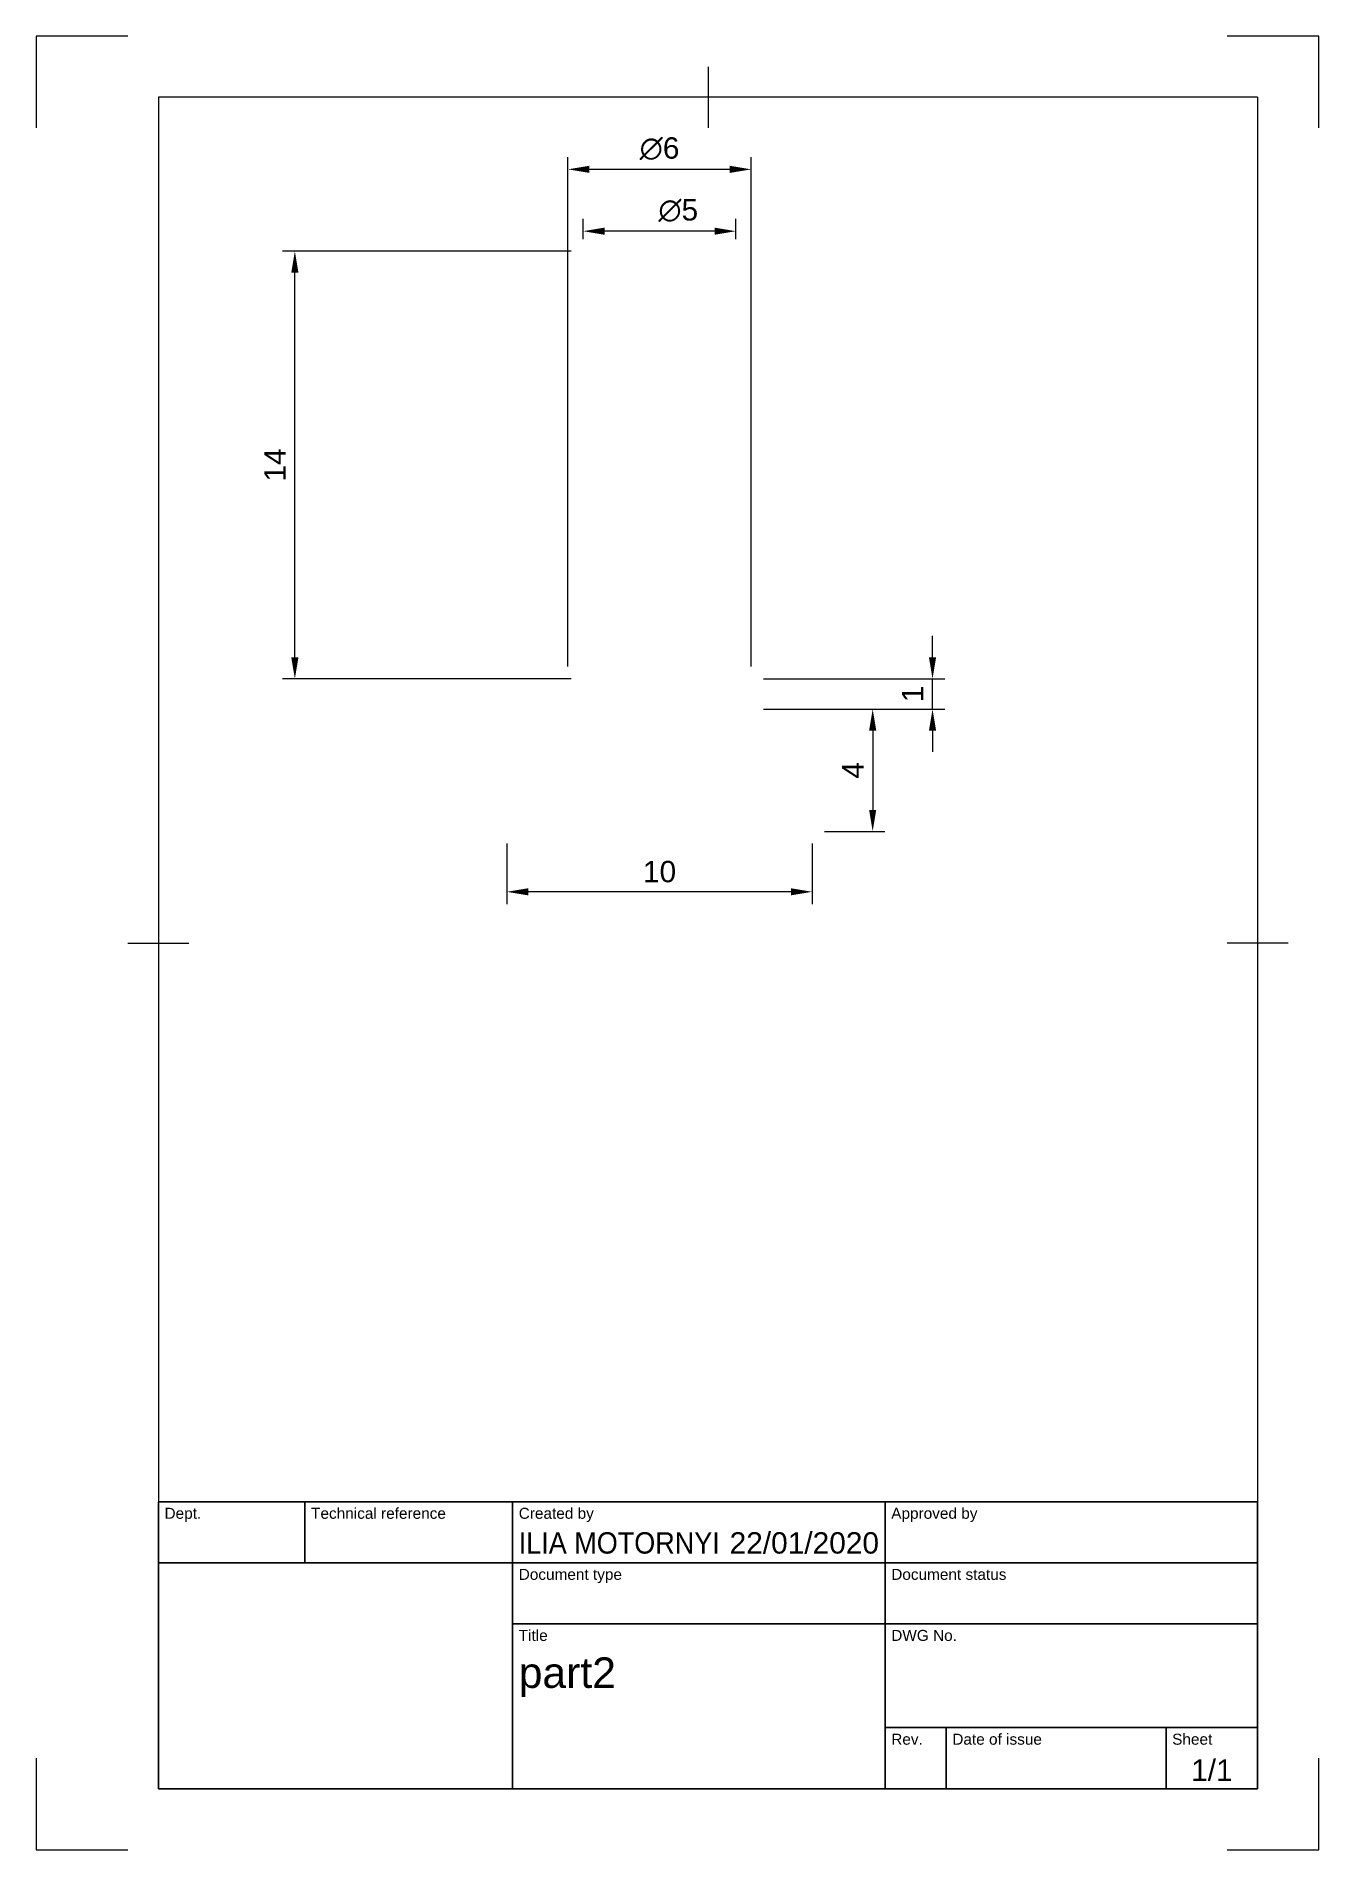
# Paper-space layout 'Sheet1' of a CAD drawing. Header units: millimetres. Extents: x 0 to 210, y 0 to 297.
import ezdxf
from ezdxf.enums import TextEntityAlignment as Align

# ---------------------------------------------------------------- set-up
doc = ezdxf.new("R2010")
doc.units = ezdxf.units.MM
doc.header["$LTSCALE"] = 0.75
for name, color, linetype, lineweight in [('Border', 7, 'Continuous', 25), ('Dimensions', 7, 'Continuous', 25), ('TitleBlock', 7, 'Continuous', 35)]:
    doc.layers.add(name, color=color, linetype=linetype, lineweight=lineweight)
doc.styles.add('FusionTitle', font='')
doc.styles.get("Standard").update_dxf_attribs({"font": 'arial.ttf'})
doc.styles.get('FusionTitle').set_extended_font_data('Arial Unicode MS')
doc.dimstyles.new('ISO-25', dxfattribs={"dimtxt": 3.5, "dimasz": 3.5, "dimexe": 2, "dimexo": 2, "dimgap": 1.5, "dimtad": 1, "dimzin": 12, "dimdsep": 46, "dimtxsty": 'Standard', "dimcen": 0, "dimclrd": 256, "dimclre": 256, "dimclrt": 256, "dimazin": 3, "dimtp": 0.1, "dimtm": 0.1000000001, "dimtfac": 0.7140000000000001, "dimtmove": 0, "dimatfit": 3, "dimfxl": 1, "dimtzin": 12, "dimarcsym": 0})

# ---------------------------------------------------------------- blocks, each defined once
blk = doc.blocks.new('ISO_A4(P)_SHEET')
at = {"layer": 'Border'}
for p, q in [((15, 297), (0, 297)), ((0, 297), (0, 282)), ((210, 297), (195, 297)), ((210, 282), (210, 297)), ((110, 292), (110, 282)), ((200, 287), (20, 287)), ((20, 287), (20, 10)), ((200, 287), (200, 10)), ((15, 148.5), (25, 148.5)), ((205, 148.5), (195, 148.5)), ((0, 15), (0, 0)), ((210, 0), (210, 15)), ((20, 10), (200, 10)), ((0, 0), (15, 0)), ((195, 0), (210, 0))]:
    blk.add_line(p, q, dxfattribs=at)
blk = doc.blocks.new('ISO_TITLEBLOCK')
at = {"layer": 'TitleBlock'}
for p, q in [((0, 47), (-180, 47)), ((-180, 47), (-180, 0)), ((-156, 37), (-156, 47)), ((-122, 0), (-122, 47)), ((-61, 0), (-61, 47)), ((0, 0), (0, 47)), ((-180, 37), (0, 37)), ((-122, 27), (0, 27)), ((-61, 10), (0, 10)), ((-51, 0), (-50.99999999999994, 10)), ((-15, 0), (-15, 10)), ((-180, 0), (0, 0))]:
    blk.add_line(p, q, dxfattribs=at)
at = {"layer": 'TitleBlock', "style": 'FusionTitle'}
for s, p in [('Dept.', (-179, 46)), ('Technical reference', (-155, 46)), ('Created by', (-121, 46)), ('Approved by', (-60, 46)), ('Document type', (-121, 36)), ('Document status', (-60, 36)), ('Title', (-121, 26)), ('DWG No.', (-60, 26)), ('Rev.', (-60, 9)), ('Date of issue', (-49.99999999999994, 9)), ('Sheet', (-14, 9))]:
    blk.add_text(s, height=1.8, dxfattribs=at).set_placement(p, align=Align.TOP_LEFT)
for tag, p, height in [('DEPT', (-179, 38.5), 3.5), ('TECHNICAL_REFERENCE', (-155, 38.5), 3.5), ('CREATED_BY', (-121, 38.5), 3.5), ('APPROVED_BY', (-60, 38.5), 3.5), ('DOCUMENT_TYPE', (-121, 28.5), 3.5), ('DOCUMENT_STATUS', (-60, 28.5), 3.5), ('TITLE_1', (-121, 16.5), 5), ('TITLE_2', (-121, 9), 5), ('TITLE_3', (-121, 1.5), 5), ('DATE_OF_ISSUE', (-50, 1.5), 3.5)]:
    blk.add_attdef(tag, p, '', height=height, dxfattribs=at)
for tag, p in [('CREATED_DATE', (-62, 38.5)), ('APPROVED_DATE', (-1, 38.5))]:
    blk.add_attdef(tag, text='', height=3.5, dxfattribs=at).set_placement(p, align=Align.RIGHT)
for tag, height, p in [('DRAWING_NUMBER', 5, (-30.5, 16.6)), ('REV', 3.5, (-56, 3.1)), ('SHEET', 3.5, (-7.5, 3.1))]:
    blk.add_attdef(tag, text='', height=height, dxfattribs=at).set_placement(p, align=Align.MIDDLE)
blk = doc.blocks.new('*D21')
at = {"layer": 'Defpoints', "color": 0, "transparency": 16777216}
for p in [(77.06211959017674, 166.7865737499669), (127.0621195901767, 166.7865737499669), (77.06211959017674, 156.8870788133553)]:
    blk.add_point(p, dxfattribs=at)
at = {"layer": 'Dimensions', "lineweight": -2, "transparency": 16777216}
for p, q in [((77.06211959017674, 164.7865737499669), (77.06211959017674, 154.8870788133553)), ((127.0621195901767, 164.7865737499669), (127.0621195901767, 154.8870788133553)), ((123.5621195901767, 156.8870788133553), (80.56211959017674, 156.8870788133553))]:
    blk.add_line(p, q, dxfattribs=at)
at = {"layer": 'Dimensions', "transparency": 16777216}
for points in [[(80.56211959017674, 157.4704121466886), (80.56211959017674, 156.3037454800219), (77.06211959017674, 156.8870788133553)], [(123.5621195901767, 157.4704121466886), (123.5621195901767, 156.3037454800219), (127.0621195901767, 156.8870788133553)]]:
    blk.add_solid(points, dxfattribs=at)
at = {"layer": 'Dimensions', "transparency": 16777216, "insert": (102.0621195901767, 160.1740842703812), "char_height": 3.5, "attachment_point": 5}
blk.add_mtext('10', dxfattribs=at)
blk = doc.blocks.new('*D22')
at = {"layer": 'Defpoints', "color": 0, "transparency": 16777216}
for p in [(127.0621195901768, 186.786573749967), (127.0621195901768, 166.786573749967), (136.9616145267886, 166.786573749967)]:
    blk.add_point(p, dxfattribs=at)
at = {"layer": 'Dimensions', "lineweight": -2, "transparency": 16777216}
for p, q in [((129.0621195901768, 186.786573749967), (138.9616145267886, 186.786573749967)), ((136.9616145267886, 183.286573749967), (136.9616145267886, 170.286573749967)), ((129.0621195901768, 166.786573749967), (138.9616145267886, 166.786573749967))]:
    blk.add_line(p, q, dxfattribs=at)
at = {"layer": 'Dimensions', "transparency": 16777216}
for points in [[(136.3782811934552, 183.286573749967), (137.5449478601219, 183.286573749967), (136.9616145267886, 186.786573749967)], [(136.3782811934552, 170.286573749967), (137.5449478601219, 170.286573749967), (136.9616145267886, 166.786573749967)]]:
    blk.add_solid(points, dxfattribs=at)
at = {"layer": 'Dimensions', "transparency": 16777216, "insert": (133.7116145267886, 176.7865737499669), "char_height": 3.5, "attachment_point": 5, "rotation": 90}
blk.add_mtext('4', dxfattribs=at)
blk = doc.blocks.new('*D23')
at = {"layer": 'Defpoints', "color": 0, "transparency": 16777216}
for p in [(117.0621195901768, 191.786573749967), (146.7606044000119, 191.786573749967), (117.0621195901768, 186.786573749967)]:
    blk.add_point(p, dxfattribs=at)
at = {"layer": 'Dimensions', "lineweight": -2, "transparency": 16777216}
for p, q in [((146.7606044000119, 195.286573749967), (146.7606044000119, 198.786573749967)), ((119.0621195901768, 191.786573749967), (148.7606044000119, 191.786573749967)), ((146.7606044000119, 186.786573749967), (146.7606044000119, 191.786573749967)), ((119.0621195901768, 186.786573749967), (148.7606044000119, 186.786573749967)), ((146.7606044000119, 183.286573749967), (146.7606044000119, 179.786573749967))]:
    blk.add_line(p, q, dxfattribs=at)
at = {"layer": 'Dimensions', "transparency": 16777216}
for points in [[(146.1772710666785, 195.286573749967), (147.3439377333452, 195.286573749967), (146.7606044000119, 191.786573749967)], [(146.1772710666786, 183.286573749967), (147.3439377333453, 183.286573749967), (146.7606044000119, 186.786573749967)]]:
    blk.add_solid(points, dxfattribs=at)
at = {"layer": 'Dimensions', "transparency": 16777216, "insert": (143.5034420534908, 189.2865737499669), "char_height": 3.5, "attachment_point": 5, "rotation": 90}
blk.add_mtext('1', dxfattribs=at)
blk = doc.blocks.new('*D24')
at = {"layer": 'Defpoints', "color": 0, "transparency": 16777216}
for p in [(87.06211959017674, 275.2052931581824), (87.06211959017674, 191.7865737499669), (117.0621195901767, 191.7865737499669)]:
    blk.add_point(p, dxfattribs=at)
at = {"layer": 'Dimensions', "lineweight": -2, "transparency": 16777216}
for p, q in [((87.06211959017674, 193.7865737499669), (87.06211959017674, 277.2052931581824)), ((117.0621195901767, 193.7865737499669), (117.0621195901767, 277.2052931581824)), ((113.5621195901767, 275.2052931581824), (90.56211959017674, 275.2052931581824))]:
    blk.add_line(p, q, dxfattribs=at)
at = {"layer": 'Dimensions', "transparency": 16777216}
for points in [[(90.56211959017674, 275.7886264915157), (90.56211959017674, 274.6219598248491), (87.06211959017674, 275.2052931581824)], [(113.5621195901767, 275.7886264915157), (113.5621195901767, 274.6219598248491), (117.0621195901767, 275.2052931581824)]]:
    blk.add_solid(points, dxfattribs=at)
at = {"layer": 'Dimensions', "transparency": 16777216, "insert": (102.0621195901767, 278.5901840176639), "char_height": 3.5, "attachment_point": 5}
blk.add_mtext('∅6', dxfattribs=at)
blk = doc.blocks.new('*D25')
at = {"layer": 'Defpoints', "color": 0, "transparency": 16777216}
for p in [(89.56211959017674, 265.0739921265889), (89.56211959017674, 261.7865737499669), (114.5621195901767, 261.7865737499669)]:
    blk.add_point(p, dxfattribs=at)
at = {"layer": 'Dimensions', "lineweight": -2, "transparency": 16777216}
for p, q in [((89.56211959017674, 263.7865737499669), (89.56211959017674, 267.0739921265889)), ((111.0621195901767, 265.0739921265889), (93.06211959017674, 265.0739921265889)), ((114.5621195901767, 263.7865737499669), (114.5621195901767, 267.0739921265889))]:
    blk.add_line(p, q, dxfattribs=at)
at = {"layer": 'Dimensions', "transparency": 16777216}
for points in [[(93.06211959017674, 265.6573254599222), (93.06211959017674, 264.4906587932556), (89.56211959017674, 265.0739921265889)], [(111.0621195901767, 265.6573254599222), (111.0621195901767, 264.4906587932556), (114.5621195901767, 265.0739921265889)]]:
    blk.add_solid(points, dxfattribs=at)
at = {"layer": 'Dimensions', "transparency": 16777216, "insert": (105.126410176807, 268.4588829860705), "char_height": 3.5, "attachment_point": 5}
blk.add_mtext('∅5', dxfattribs=at)
blk = doc.blocks.new('*D26')
at = {"layer": 'Defpoints', "color": 0, "transparency": 16777216}
for p in [(42.34253943398816, 261.786573749967), (89.56211959017676, 261.786573749967), (89.56211959017676, 191.786573749967)]:
    blk.add_point(p, dxfattribs=at)
at = {"layer": 'Dimensions', "lineweight": -2, "transparency": 16777216}
for p, q in [((87.56211959017676, 261.786573749967), (40.34253943398816, 261.786573749967)), ((42.34253943398817, 195.286573749967), (42.34253943398816, 258.286573749967)), ((87.56211959017676, 191.786573749967), (40.34253943398817, 191.7865737499669))]:
    blk.add_line(p, q, dxfattribs=at)
at = {"layer": 'Dimensions', "transparency": 16777216}
for points in [[(41.75920610065482, 258.286573749967), (42.92587276732149, 258.286573749967), (42.34253943398816, 261.786573749967)], [(41.75920610065484, 195.286573749967), (42.92587276732151, 195.286573749967), (42.34253943398817, 191.7865737499669)]]:
    blk.add_solid(points, dxfattribs=at)
at = {"layer": 'Dimensions', "transparency": 16777216, "insert": (39.08537708746707, 226.7865737499669), "char_height": 3.5, "attachment_point": 5, "rotation": 90}
blk.add_mtext('14', dxfattribs=at)

psp = doc.layouts.new('Sheet1')

# ---------------------------------------------------------------- block references
at = {"layer": 'Border'}
psp.add_blockref('ISO_A4(P)_SHEET', (0, 0), dxfattribs=at)
at = {"layer": 'TitleBlock'}
ref = psp.add_blockref('ISO_TITLEBLOCK', (200, 10), dxfattribs=at)
ref.add_attrib('CREATED_DATE', '22/01/2020', dxfattribs={"height": 3.5, "style": 'FusionTitle'}).set_placement((138, 48.5), align=Align.RIGHT)
ref.add_attrib('SHEET', '1/1', dxfattribs={"height": 3.5, "style": 'FusionTitle'}).set_placement((192.5, 13.1), align=Align.MIDDLE)
ref.add_attrib('TITLE_1', 'part2', (79, 26.5), dxfattribs={"height": 5, "style": 'FusionTitle'})
ref.add_attrib('CREATED_BY', 'ILIA MOTORNYI', (79, 48.5), dxfattribs={"height": 3.5, "style": 'FusionTitle', "width": 0.9044558211908448})

# ---------------------------------------------------------------- dimensions: what is measured, and where the dimension line sits
at = {"layer": 'Dimensions'}
for base, p1, p2, picture, middle in [((87.06211959017674, 275.2052931581824), (117.0621195901767, 191.7865737499669), (87.06211959017674, 191.7865737499669), '*D24', (102.0621195901767, 275.2052931581824)), ((89.56211959017674, 265.0739921265889), (114.5621195901767, 261.7865737499669), (89.56211959017674, 261.7865737499669), '*D25', (105.126410176807, 265.0739921265889))]:
    dim = psp.add_linear_dim(base=base, p1=p1, p2=p2, angle=180, text='∅<>', dimstyle='ISO-25', override={"dimlfac": -0.2}, dxfattribs=at)
    dim.commit()
    dim.dimension.update_dxf_attribs({"geometry": picture, "text_midpoint": middle, "dimtype": 161})
for p1, p2, distance, picture, middle in [((89.56211959017674, 191.7865737499669), (89.56211959017674, 261.7865737499669), 47.21958015618858, '*D26', (39.08537708746707, 226.7865737499669)), ((117.0621195901767, 186.7865737499669), (117.0621195901767, 191.7865737499669), -29.698484809835207, '*D23', (143.5034420534908, 189.2865737499669)), ((127.0621195901767, 186.7865737499669), (127.0621195901767, 166.7865737499669), 9.899494936611887, '*D22', (133.7116145267886, 176.7865737499669)), ((127.0621195901767, 166.7865737499669), (77.06211959017674, 166.7865737499669), 9.899494936611603, '*D21', (102.0621195901767, 160.1740842703812))]:
    dim = psp.add_aligned_dim(p1=p1, p2=p2, distance=distance, dimstyle='ISO-25', override={"dimlfac": -0.2, "dimclrd": 256, "dimclre": 256}, dxfattribs=at)
    dim.commit()
    dim.dimension.update_dxf_attribs({"geometry": picture, "text_midpoint": middle})

doc.saveas('drawing.dxf')
